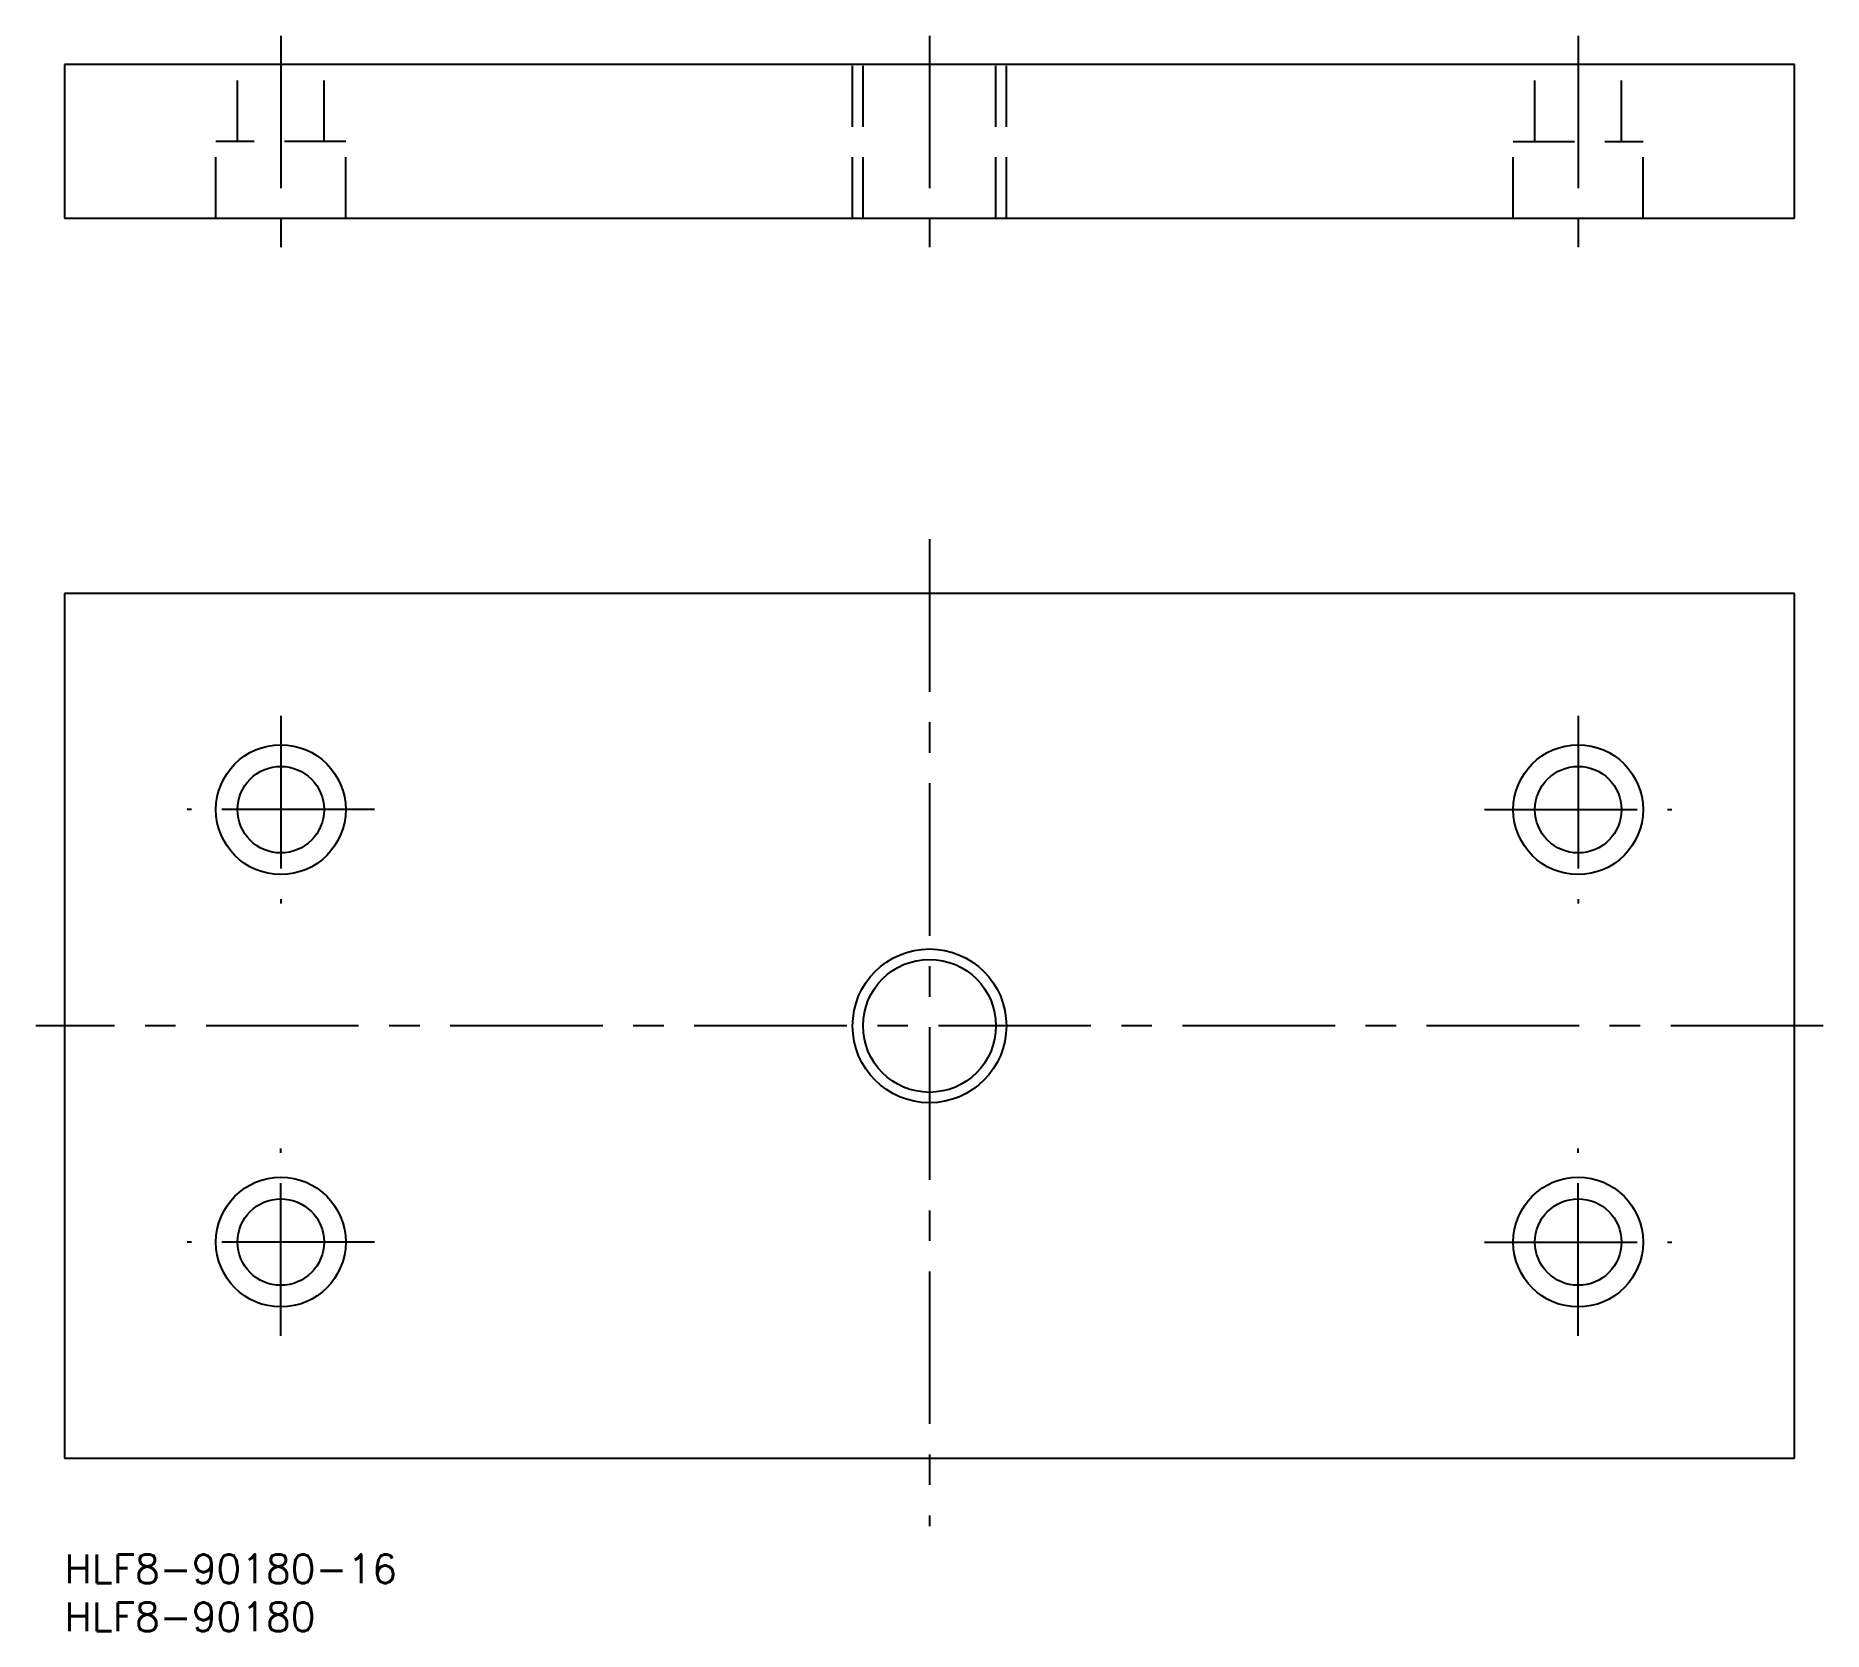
# Model space of a CAD drawing. Extents: x -3 to 183, y -8 to 158.
import ezdxf

# ---------------------------------------------------------------- set-up
doc = ezdxf.new("R2010")
doc.units = 0
doc.header["$LTSCALE"] = 0.5
doc.linetypes.add('CENTER', pattern=[50.8, 31.75, -6.35, 6.35, -6.35])
doc.linetypes.add('DASHED', pattern=[19.05, 12.7, -6.35])
for name, color, linetype in [('MSM_CENTER', 1, 'CENTER'), ('MSM_CONTINUOUS', 7, 'CONTINUOUS'), ('MSM_DASHED', 4, 'DASHED'), ('MSM_NARROW', 5, 'CONTINUOUS'), ('MSM_PART_NUMBER', 7, 'CONTINUOUS')]:
    doc.layers.add(name, color=color, linetype=linetype)
doc.styles.get("Standard").update_dxf_attribs({"font": 'txt.shx', "height": 3, "bigfont": 'bigfont.shx'})

# ---------------------------------------------------------------- blocks, each defined once
blk = doc.blocks.new('*U2')
at = {"layer": 'MSM_PART_NUMBER'}
blk.add_text('HLF8-90180-16', height=3, dxfattribs=at).set_placement((0, -3))
blk = doc.blocks.new('*U3')
at = {"layer": 'MSM_PART_NUMBER'}
blk.add_text('HLF8-90180', height=3, dxfattribs=at).set_placement((0, -8))

msp = doc.modelspace()

# ---------------------------------------------------------------- linework, layer by layer
at = {"layer": 'MSM_CENTER'}
for p, q in [((22.5, 158.037401), (22.5, 136.037401)), ((90, 158.037401), (90, 136.037401)), ((157.5, 158.037401), (157.5, 136.037401)), ((90, 105.650413), (90, 2.948126)), ((22.5, 87.25), (22.5, 67.75)), ((157.5, 87.25), (157.5, 67.75)), ((32.25, 77.5), (12.75, 77.5)), ((147.75, 77.5), (167.25, 77.5)), ((183, 55), (-3, 55)), ((22.5, 22.75), (22.5, 42.25)), ((157.5, 22.75), (157.5, 42.25)), ((32.25, 32.5), (12.75, 32.5)), ((147.75, 32.5), (167.25, 32.5))]:
    msp.add_line(p, q, dxfattribs=at)
at = {"layer": 'MSM_CONTINUOUS'}
for p, q in [((180, 155.037401), (0, 155.037401)), ((0, 155.037401), (0, 139.037401)), ((180, 139.037401), (180, 155.037401)), ((0, 139.037401), (180, 139.037401)), ((180, 100), (0, 100)), ((0, 100), (0, 10)), ((180, 10), (180, 100)), ((0, 10), (180, 10))]:
    msp.add_line(p, q, dxfattribs=at)
for centre, radius in [((22.5, 77.5), 6.75), ((157.5, 77.5), 6.75), ((22.5, 77.5), 4.5), ((157.5, 77.5), 4.5), ((90, 55), 6.9175), ((22.5, 32.5), 6.75), ((157.5, 32.5), 6.75), ((22.5, 32.5), 4.5), ((157.5, 32.5), 4.5)]:
    msp.add_circle(centre, radius, dxfattribs=at)
at = {"layer": 'MSM_DASHED'}
for p, q in [((18, 147.037401), (18, 155.037401)), ((27, 147.037401), (27, 155.037401)), ((82, 139.037401), (82, 155.037401)), ((83.0825, 139.037401), (83.0825, 155.037401)), ((96.9175, 139.037401), (96.9175, 155.037401)), ((98, 139.037401), (98, 155.037401)), ((153, 147.037401), (153, 155.037401)), ((162, 147.037401), (162, 155.037401)), ((29.25, 147.037401), (15.75, 147.037401)), ((15.75, 139.037401), (15.75, 147.037401)), ((29.25, 139.037401), (29.25, 147.037401)), ((150.75, 147.037401), (164.25, 147.037401)), ((150.75, 139.037401), (150.75, 147.037401)), ((164.25, 139.037401), (164.25, 147.037401))]:
    msp.add_line(p, q, dxfattribs=at)
at = {"layer": 'MSM_NARROW'}
msp.add_circle((90, 55), 8, dxfattribs=at)

# ---------------------------------------------------------------- block references
at = {"layer": 'MSM_CONTINUOUS'}
for name in ['*U2', '*U3']:
    msp.add_blockref(name, (0, 0), dxfattribs=at)

doc.saveas('drawing.dxf')
